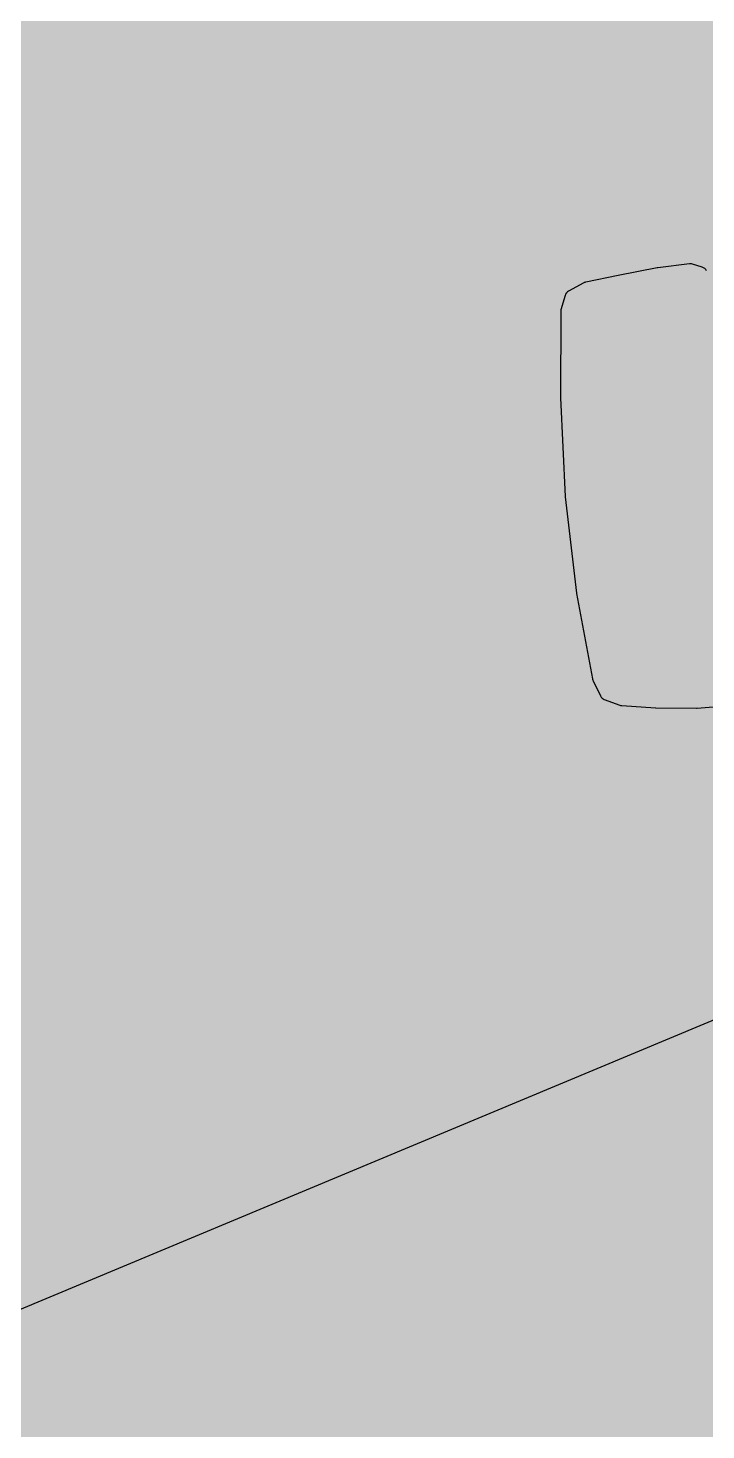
# Model space of a CAD drawing. Header units: metres. Extents: x -154 to 570, y -18 to 184.
# Drawn here: x -49.535 to -49.255, y 10.064 to 10.645 of the extents above; entities that cross this region are included whole.
import ezdxf
from ezdxf.xclip import XClip

# ---------------------------------------------------------------- set-up
doc = ezdxf.new("R2010")
doc.units = ezdxf.units.M
doc.header["$XCLIPFRAME"] = 0
doc.layers.add('ARQ-AUX', color=7, linetype='Continuous')
doc.layers.add('PUC TORRE A$0$JL-LAY', color=7, linetype='Continuous')
doc.layers.add('PUC$0$ARQ-FORRO', color=9, linetype='Continuous', lineweight=5)

# ---------------------------------------------------------------- blocks, each defined once
blk = doc.blocks.new('PUC$0$forro area comum')
at = {"layer": 'PUC$0$ARQ-FORRO'}
h = blk.add_hatch(color=256, dxfattribs=at)
h.dxf.hatch_style = 1
h.paths.add_polyline_path([(14.80503, 8.42486), (14.80499, 4.92486), (14.59499, 4.92486), (14.59499, 4.10488), (9.60499, 4.10488), (9.60499, 4.92486), (9.24499, 4.92486), (9.24499, 4.10487), (5.55499, 4.10486), (5.55499, 4.52491), (5.39742, 4.52491), (5.39742, 8.70486), (5.55499, 8.70486), (5.55499, 9.28493), (9.24495, 9.28508), (9.24503, 8.42486)])
blk = doc.blocks.new('PUC')
at = {"layer": 'PUC$0$ARQ-FORRO'}
blk.add_blockref('PUC$0$forro area comum', (0, 0), dxfattribs=at)
blk = doc.blocks.new('PUC TORRE A$0$cadeira think')
for points, format in [([(-11.872, -7.758, 0, 0, 0), (-11.865, -7.731, 0.182, 0.182, 0)], "xyseb"), ([(-11.865, -7.731, 0, 0, 0), (-11.731, -7.64, 0.182, 0.182, 0)], "xyseb"), ([(-11.796, -7.75, 0, 0, 0), (-11.598, -7.659, 0.182, 0.182, 0)], "xyseb"), ([(-11.731, -7.64, 0, 0, 0), (-11.541, -7.639, 0.182, 0.182, 0)], "xyseb"), ([(-11.598, -7.659, 0, 0, 0), (-11.284, -7.551, 0.182, 0.182, 0)], "xyseb"), ([(-11.284, -7.551, 0, 0, 0), (-11.094, -7.527, 0.182, 0.182, 0)], "xyseb"), ([(-11.094, -7.527, 0, 0, 0), (-10.193, -7.537, 0.182, 0.182, 0)], "xyseb"), ([(-10.765, -7.689, 0, 0, 0), (-10.754, -7.691, 0.182, 0.182, 0)], "xyseb"), ([(-10.443, -7.871, 0.213013), (-10.528, -7.783), (-10.73, -7.701, 0.105737), (-10.792, -7.69), (-11.462, -7.714, 0.017851), (-11.473, -7.715), (-12.306, -7.805, 0.000411), (-12.307, -7.805), (-12.994, -7.881, 0.075429), (-13.038, -7.892), (-13.374, -8.039, 0.201593), (-13.454, -8.123), (-13.568, -8.42, 0.068916), (-13.577, -8.46), (-13.738, -10.255, 0.011471), (-13.738, -10.262), (-13.828, -12.333, 0.018613), (-13.828, -12.345), (-13.765, -14.38, 0.016084), (-13.765, -14.39), (-13.591, -16.207, 0.067173), (-13.582, -16.246), (-13.456, -16.577, 0.193156), (-13.38, -16.659), (-13.065, -16.809, 0.072283), (-13.024, -16.821), (-12.322, -16.931, 0.015282), (-12.313, -16.932), (-11.467, -17.012, 0.022084), (-11.454, -17.013), (-10.783, -17.017, 0.100928)], "xyb"), ([(-13.43, -8.063, 0, 0, 0), (-13.436, -8.075, 0.182, 0.182, 0)], "xyseb"), ([(-13.403, -16.696, 0, 0, 0), (-13.403, -16.648, 0.182, 0.182, 0)], "xyseb"), ([(-13.403, -16.648, 0, 0, 0), (-13.403, -16.696, 0.182, 0.182, 0)], "xyseb"), ([(-13.403, -16.839, 0, 0, 0), (-13.403, -16.696, 0.182, 0.182, 0)], "xyseb"), ([(-13.403, -16.696, 0, 0, 0), (-13.403, -16.839, 0.182, 0.182, 0)], "xyseb"), ([(-13.403, -16.839, 0, 0, 0), (-13.344, -16.996, 0.182, 0.182, 0)], "xyseb"), ([(-12.788, -16.938, 0, 0, 0), (-12.837, -16.851, 0.182, 0.182, 0)], "xyseb"), ([(-13.168, -17.048, 0, 0, 0), (-13.344, -16.996, 0.182, 0.182, 0)], "xyseb"), ([(-12.788, -17.048, 0, 0, 0), (-13.168, -17.048, 0.182, 0.182, 0)], "xyseb"), ([(-12.788, -17.048, 0, 0, 0), (-12.788, -16.938, 0.182, 0.182, 0)], "xyseb"), ([(-12.788, -16.938, 0, 0, 0), (-12.788, -17.048, 0.182, 0.182, 0)], "xyseb"), ([(-12.777, -16.958, 0, 0, 0), (-12.788, -16.938, 0.182, 0.182, 0)], "xyseb"), ([(-12.777, -16.958, 0, 0, 0), (-12.729, -16.995, 0.182, 0.182, 0)], "xyseb"), ([(-12.729, -17.048, 0, 0, 0), (-12.729, -16.995, 0.182, 0.182, 0)], "xyseb"), ([(-12.729, -17.048, 0, 0, 0), (-12.729, -16.995, 0.182, 0.182, 0)], "xyseb"), ([(-12.729, -16.995, 0, 0, 0), (-12.602, -17.093, 0.182, 0.182, 0)], "xyseb"), ([(-12.729, -17.048, 0, 0, 0), (-12.661, -17.048, 0.182, 0.182, 0)], "xyseb"), ([(-12.602, -17.093, 0, 0, 0), (-12.381, -17.151, 0.182, 0.182, 0)], "xyseb"), ([(-12.381, -17.151, 0, 0, 0), (-12.191, -17.131, 0.182, 0.182, 0)], "xyseb"), ([(-12.191, -17.131, 0, 0, 0), (-12.12, -17.111, 0.182, 0.182, 0)], "xyseb"), ([(-12.014, -17.062, 0, 0, 0), (-12.12, -17.111, 0.182, 0.182, 0)], "xyseb"), ([(-12.014, -17.062, 0, 0, 0), (-11.942, -17.039, 0.182, 0.182, 0)], "xyseb"), ([(-11.942, -17.039, 0, 0, 0), (-11.771, -16.984, 0.182, 0.182, 0)], "xyseb"), ([(-11.942, -17.048, 0, 0, 0), (-11.942, -17.039, 0.182, 0.182, 0)], "xyseb"), ([(-11.942, -17.039, 0, 0, 0), (-11.942, -17.048, 0.182, 0.182, 0)], "xyseb"), ([(-11.942, -17.048, 0, 0, 0), (-11.562, -17.048, 0.182, 0.182, 0)], "xyseb"), ([(-11.562, -17.048, 0, 0, 0), (-11.444, -17.013, 0.182, 0.182, 0)], "xyseb")]:
    blk.add_lwpolyline(points, format=format)
blk = doc.blocks.new('PUC TORRE A$0$A$Ccbad53d6')
at = {"layer": 'PUC TORRE A$0$JL-LAY', "elevation": 0.00001}
blk.add_lwpolyline([(0.83884, 2.40824), (4.53411, 2.40824), (4.53411, 1.84824), (0.83884, 1.84824)], close=True, dxfattribs=at)
at = {"layer": 'PUC TORRE A$0$JL-LAY', "xscale": 0.01968503937007875, "yscale": 0.01968503937007875, "zscale": 0.01968503937007875, "rotation": 342.3937142327958}
blk.add_blockref('PUC TORRE A$0$cadeira think', (4.04657, 2.78101), dxfattribs=at)
blk = doc.blocks.new('PUC TORRE A')
at = {"rotation": 180}
blk.add_blockref('PUC', (0, 0), dxfattribs=at)
blk.add_blockref('PUC TORRE A$0$A$Ccbad53d6', (-14.80499, -8.40486, 0))

msp = doc.modelspace()

# ---------------------------------------------------------------- block references
at = {"layer": 'ARQ-AUX'}
ref = msp.add_blockref('PUC TORRE A', (-41.3011, 20.0503), dxfattribs=dict(at, rotation=22.65399974700688))
XClip(ref).set_block_clipping_path([(-39.4887443389, 9.0876903958), (22.5684148774, 6.6865170025), (22.1624403813, -11.147022554), (-39.3438260633, -13.5584077345)])

doc.saveas('drawing.dxf')
